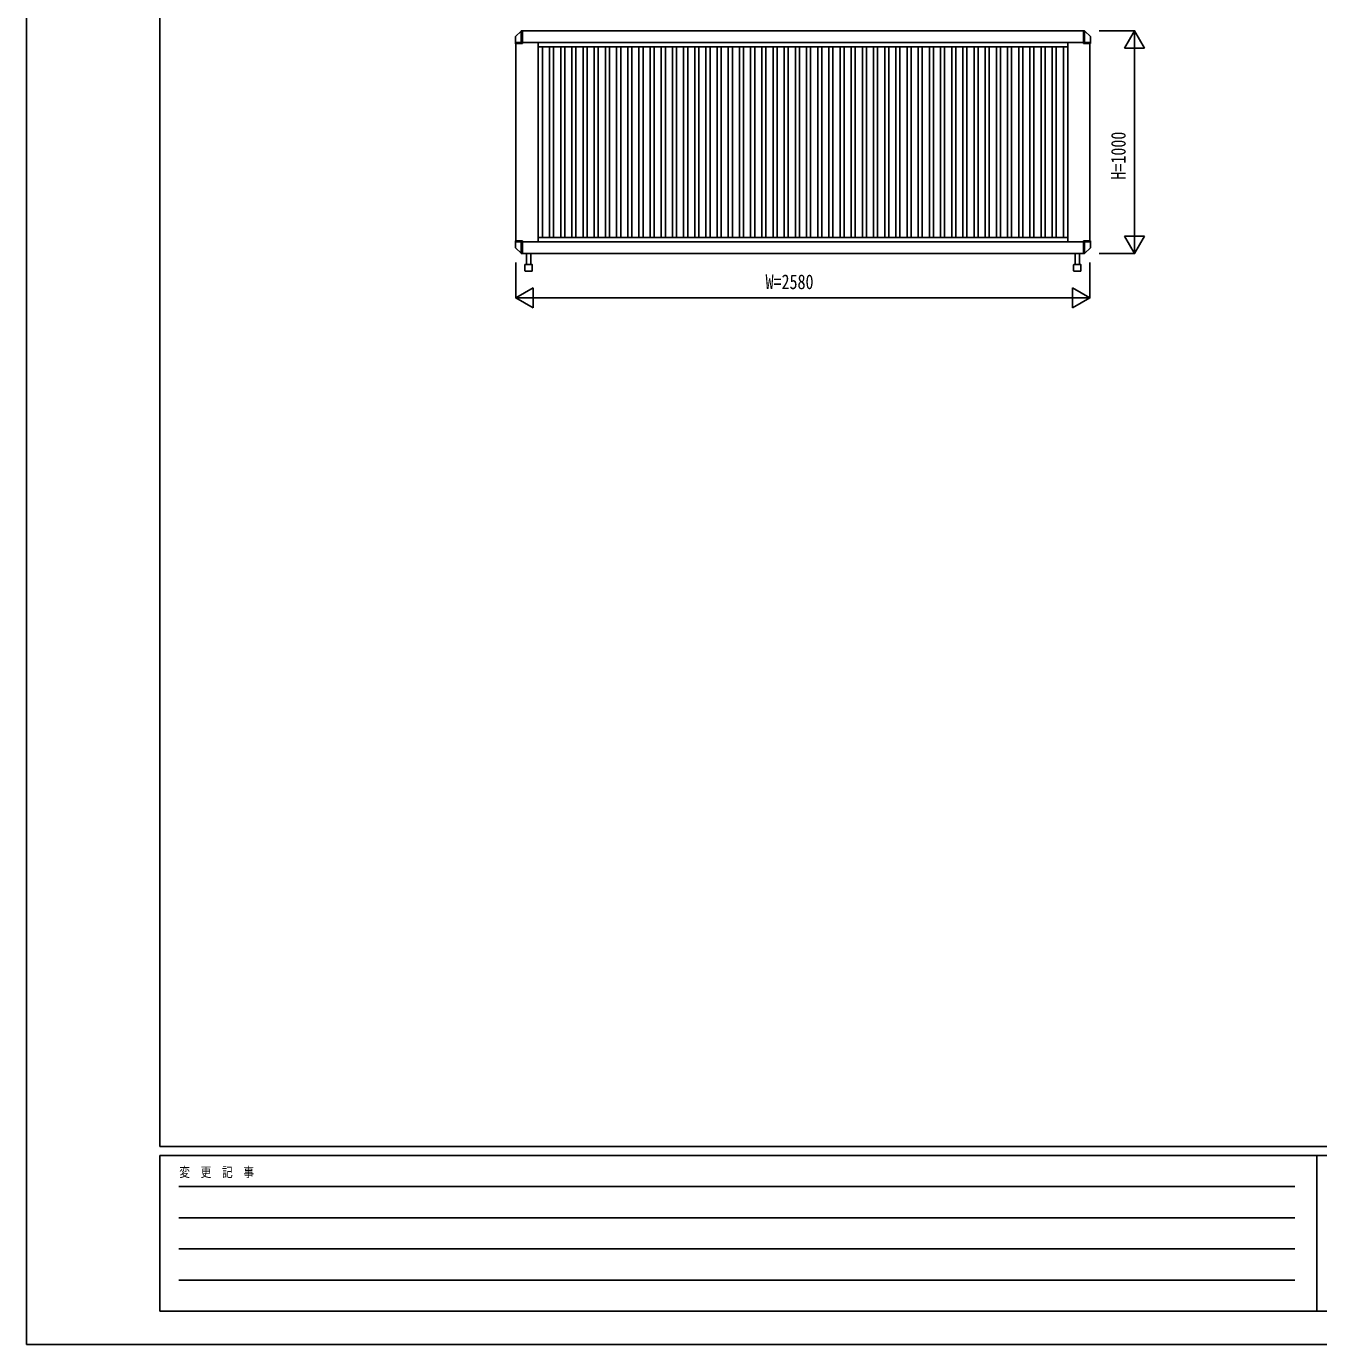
# Model space of a CAD drawing. Units: millimetres, scale not verified. Extents: x -8410 to 8410, y -5940 to 5940.
# Drawn here: x -8410 to -2602, y -5940 to -16 of the extents above; entities that cross this region are included whole.
import ezdxf
from ezdxf.enums import TextEntityAlignment as Align

# ---------------------------------------------------------------- set-up
doc = ezdxf.new("R2010")
doc.units = ezdxf.units.MM
doc.header["$LTSCALE"] = 30
for name, color, linetype in [('0-2_YKK_A1', 4, 'Continuous'), ('0-3_YKK_D', 6, 'Continuous'), ('0-4_YKK_ZWAK', 7, 'Continuous')]:
    doc.layers.add(name, color=color, linetype=linetype)
doc.styles.add('ＭＳ ゴシック', font='')
doc.styles.get('ＭＳ ゴシック').set_extended_font_data('MS Gothic')

msp = doc.modelspace()

# ---------------------------------------------------------------- linework, layer by layer
at = {"layer": '0-2_YKK_A1'}
for p, q in [((-6186.66, -36.86), (-6211.74, -61.69)), ((-6186.64, -36.87), (-6186.64, -36.89)), ((-6185.68, -36.16), (-6185.68, -72.71)), ((-6180.96, -35.91), (-6185.01, -36.12)), ((-6185.01, -36.16), (-6185.01, -36.14)), ((-6180.96, -41.84), (-6180.96, -35.91)), ((-3658.96, -36.21), (-6180.96, -36.21)), ((-6180.96, -41.84), (-6180.96, -46.54)), ((-6180.96, -72.71), (-6180.96, -46.54)), ((-3658.96, -35.91), (-3654.91, -36.12)), ((-3658.96, -41.84), (-3658.96, -35.91)), ((-3658.96, -41.84), (-3658.96, -46.54)), ((-3658.96, -72.71), (-3658.96, -46.54)), ((-3654.91, -36.16), (-3654.91, -36.14)), ((-3654.24, -36.16), (-3654.24, -72.71)), ((-3653.28, -36.87), (-3653.28, -36.89)), ((-3653.26, -36.86), (-3628.18, -61.69)), ((-6212.46, -70.48), (-6212.46, -63.45)), ((-6212.46, -80.63), (-6212.46, -70.48)), ((-6212.46, -88.21), (-6212.46, -80.63)), ((-6212.46, -92.21), (-6212.46, -88.21)), ((-6212.46, -88.21), (-6186.05, -88.21)), ((-6210.6, -93.21), (-6211.46, -93.21)), ((-6180.96, -93.21), (-6210.6, -93.21)), ((-6209.96, -93.21), (-6209.96, -979.21)), ((-6185.87, -88.21), (-6186.05, -88.21)), ((-6185.87, -88.21), (-6180.96, -88.21)), ((-6180.96, -88.21), (-6180.96, -72.71)), ((-3658.96, -88.21), (-6180.96, -88.21)), ((-6180.96, -92.21), (-6180.96, -88.21)), ((-6180.96, -92.21), (-6180.96, -93.21)), ((-6109.96, -88.21), (-6109.96, -985.21)), ((-6109.96, -108.21), (-3729.96, -108.21)), ((-6090.56, -108.21), (-6090.56, -964.21)), ((-6058.56, -108.21), (-6058.56, -964.21)), ((-6040.36, -108.21), (-6040.36, -964.21)), ((-6008.36, -108.21), (-6008.36, -964.21)), ((-5990.16, -108.21), (-5990.16, -964.21)), ((-5958.16, -108.21), (-5958.16, -964.21)), ((-5939.96, -108.21), (-5939.96, -964.21)), ((-5907.96, -108.21), (-5907.96, -964.21)), ((-5889.76, -108.21), (-5889.76, -964.21)), ((-5857.76, -108.21), (-5857.76, -964.21)), ((-5839.56, -108.21), (-5839.56, -964.21)), ((-5807.56, -108.21), (-5807.56, -964.21)), ((-5789.36, -108.21), (-5789.36, -964.21)), ((-5757.36, -108.21), (-5757.36, -964.21)), ((-5739.16, -108.21), (-5739.16, -964.21)), ((-5707.16, -108.21), (-5707.16, -964.21)), ((-5688.96, -108.21), (-5688.96, -964.21)), ((-5656.96, -108.21), (-5656.96, -964.21)), ((-5638.76, -108.21), (-5638.76, -964.21)), ((-5606.76, -108.21), (-5606.76, -964.21)), ((-5588.56, -108.21), (-5588.56, -964.21)), ((-5556.56, -108.21), (-5556.56, -964.21)), ((-5538.36, -108.21), (-5538.36, -964.21)), ((-5506.36, -108.21), (-5506.36, -964.21)), ((-5488.16, -108.21), (-5488.16, -964.21)), ((-5456.16, -108.21), (-5456.16, -964.21)), ((-5437.96, -108.21), (-5437.96, -964.21)), ((-5405.96, -108.21), (-5405.96, -964.21)), ((-5387.76, -108.21), (-5387.76, -964.21)), ((-5355.76, -108.21), (-5355.76, -964.21)), ((-5337.56, -108.21), (-5337.56, -964.21)), ((-5305.56, -108.21), (-5305.56, -964.21)), ((-5287.36, -108.21), (-5287.36, -964.21)), ((-5255.36, -108.21), (-5255.36, -964.21)), ((-5237.16, -108.21), (-5237.16, -964.21)), ((-5205.16, -108.21), (-5205.16, -964.21)), ((-5186.96, -108.21), (-5186.96, -964.21)), ((-5154.96, -108.21), (-5154.96, -964.21)), ((-5136.76, -108.21), (-5136.76, -964.21)), ((-5104.76, -108.21), (-5104.76, -964.21)), ((-5086.56, -108.21), (-5086.56, -964.21)), ((-5054.56, -108.21), (-5054.56, -964.21)), ((-5036.36, -108.21), (-5036.36, -964.21)), ((-5004.36, -108.21), (-5004.36, -964.21)), ((-4986.16, -108.21), (-4986.16, -964.21)), ((-4954.16, -108.21), (-4954.16, -964.21)), ((-4935.96, -108.21), (-4935.96, -964.21)), ((-4903.96, -108.21), (-4903.96, -964.21)), ((-4885.76, -108.21), (-4885.76, -964.21)), ((-4853.76, -108.21), (-4853.76, -964.21)), ((-4835.56, -108.21), (-4835.56, -964.21)), ((-4803.56, -108.21), (-4803.56, -964.21)), ((-4785.36, -108.21), (-4785.36, -964.21)), ((-4753.36, -108.21), (-4753.36, -964.21)), ((-4735.16, -108.21), (-4735.16, -964.21)), ((-4703.16, -108.21), (-4703.16, -964.21)), ((-4684.96, -108.21), (-4684.96, -964.21)), ((-4652.96, -108.21), (-4652.96, -964.21)), ((-4634.76, -108.21), (-4634.76, -964.21)), ((-4602.76, -108.21), (-4602.76, -964.21)), ((-4584.56, -108.21), (-4584.56, -964.21)), ((-4552.56, -108.21), (-4552.56, -964.21)), ((-4534.36, -108.21), (-4534.36, -964.21)), ((-4502.36, -108.21), (-4502.36, -964.21)), ((-4484.16, -108.21), (-4484.16, -964.21)), ((-4452.16, -108.21), (-4452.16, -964.21)), ((-4433.96, -108.21), (-4433.96, -964.21)), ((-4401.96, -108.21), (-4401.96, -964.21)), ((-4383.76, -108.21), (-4383.76, -964.21)), ((-4351.76, -108.21), (-4351.76, -964.21)), ((-4333.56, -108.21), (-4333.56, -964.21)), ((-4301.56, -108.21), (-4301.56, -964.21)), ((-4283.36, -108.21), (-4283.36, -964.21)), ((-4251.36, -108.21), (-4251.36, -964.21)), ((-4233.16, -108.21), (-4233.16, -964.21)), ((-4201.16, -108.21), (-4201.16, -964.21)), ((-4182.96, -108.21), (-4182.96, -964.21)), ((-4150.96, -108.21), (-4150.96, -964.21)), ((-4132.76, -108.21), (-4132.76, -964.21)), ((-4100.76, -108.21), (-4100.76, -964.21)), ((-4082.56, -108.21), (-4082.56, -964.21)), ((-4050.56, -108.21), (-4050.56, -964.21)), ((-4032.36, -108.21), (-4032.36, -964.21)), ((-4000.36, -108.21), (-4000.36, -964.21)), ((-3982.16, -108.21), (-3982.16, -964.21)), ((-3950.16, -108.21), (-3950.16, -964.21)), ((-3931.96, -108.21), (-3931.96, -964.21)), ((-3899.96, -108.21), (-3899.96, -964.21)), ((-3881.76, -108.21), (-3881.76, -964.21)), ((-3849.76, -108.21), (-3849.76, -964.21)), ((-3831.56, -108.21), (-3831.56, -964.21)), ((-3799.56, -108.21), (-3799.56, -964.21)), ((-3781.36, -108.21), (-3781.36, -964.21)), ((-3749.36, -108.21), (-3749.36, -964.21)), ((-3729.96, -88.21), (-3729.96, -984.21)), ((-3658.96, -88.21), (-3658.96, -72.71)), ((-3658.96, -92.21), (-3658.96, -88.21)), ((-3654.05, -88.21), (-3658.96, -88.21)), ((-3658.96, -92.21), (-3658.96, -93.21)), ((-3658.96, -93.21), (-3629.32, -93.21)), ((-3654.05, -88.21), (-3653.87, -88.21)), ((-3627.46, -88.21), (-3653.87, -88.21)), ((-3629.96, -93.21), (-3629.96, -979.21)), ((-3629.32, -93.21), (-3628.46, -93.21)), ((-3627.46, -70.48), (-3627.46, -63.45)), ((-3627.46, -80.63), (-3627.46, -70.48)), ((-3627.46, -88.21), (-3627.46, -80.63)), ((-3627.46, -92.21), (-3627.46, -88.21)), ((-6212.46, -980.21), (-6212.46, -984.21)), ((-6212.46, -984.21), (-6212.46, -991.79)), ((-6212.46, -984.21), (-6186.05, -984.21)), ((-6212.46, -991.79), (-6212.46, -1001.93)), ((-6212.46, -1001.93), (-6212.46, -1008.97)), ((-6210.6, -979.21), (-6211.46, -979.21)), ((-6180.96, -979.21), (-6210.6, -979.21)), ((-6185.87, -984.21), (-6186.05, -984.21)), ((-6185.87, -984.21), (-6180.96, -984.21)), ((-6185.68, -1036.26), (-6185.68, -999.7)), ((-6180.96, -980.21), (-6180.96, -979.21)), ((-6180.96, -980.21), (-6180.96, -984.21)), ((-3658.96, -984.21), (-6180.96, -984.21)), ((-6180.96, -984.21), (-6180.96, -999.7)), ((-6180.96, -999.7), (-6180.96, -1025.87)), ((-6109.96, -964.21), (-3729.96, -964.21)), ((-3658.96, -979.21), (-3629.32, -979.21)), ((-3658.96, -980.21), (-3658.96, -979.21)), ((-3658.96, -980.21), (-3658.96, -984.21)), ((-3658.96, -984.21), (-3658.96, -999.7)), ((-3654.05, -984.21), (-3658.96, -984.21)), ((-3658.96, -999.7), (-3658.96, -1025.87)), ((-3654.24, -1036.26), (-3654.24, -999.7)), ((-3654.05, -984.21), (-3653.87, -984.21)), ((-3627.46, -984.21), (-3653.87, -984.21)), ((-3629.32, -979.21), (-3628.46, -979.21)), ((-3627.46, -980.21), (-3627.46, -984.21)), ((-3627.46, -984.21), (-3627.46, -991.79)), ((-3627.46, -991.79), (-3627.46, -1001.93)), ((-3627.46, -1001.93), (-3627.46, -1008.97)), ((-6186.66, -1035.55), (-6211.74, -1010.73)), ((-6186.64, -1035.55), (-6186.64, -1035.53)), ((-6185.01, -1036.26), (-6185.01, -1036.28)), ((-6180.96, -1036.51), (-6185.01, -1036.3)), ((-6180.96, -1030.58), (-6180.96, -1025.87)), ((-6180.96, -1030.58), (-6180.96, -1036.51)), ((-3658.96, -1036.21), (-6180.96, -1036.21)), ((-6162.46, -1036.21), (-6162.46, -1086.21)), ((-6143.46, -1086.21), (-6143.46, -1036.21)), ((-3696.46, -1086.21), (-3696.46, -1036.21)), ((-3677.46, -1036.21), (-3677.46, -1086.21)), ((-3658.96, -1030.58), (-3658.96, -1025.87)), ((-3658.96, -1030.58), (-3658.96, -1036.51)), ((-3658.96, -1036.51), (-3654.91, -1036.3)), ((-3654.91, -1036.26), (-3654.91, -1036.28)), ((-3653.28, -1035.55), (-3653.28, -1035.53)), ((-3653.26, -1035.55), (-3628.18, -1010.73)), ((-6169.51, -1087.21), (-6169.51, -1112.21)), ((-6137.41, -1086.21), (-6168.51, -1086.21)), ((-6165.51, -1116.21), (-6140.41, -1116.21)), ((-6136.41, -1087.21), (-6136.41, -1112.21)), ((-3703.51, -1087.21), (-3703.51, -1112.21)), ((-3702.51, -1086.21), (-3671.41, -1086.21)), ((-3674.41, -1116.21), (-3699.51, -1116.21)), ((-3670.41, -1087.21), (-3670.41, -1112.21))]:
    msp.add_line(p, q, dxfattribs=at)
for points in [[(-6185.68, -72.81), (-6185.69, -73.57), (-6185.73, -77.15), (-6185.77, -80.69), (-6185.8, -82.99), (-6185.83, -85.24), (-6185.86, -87.59), (-6185.87, -88.21)], [(-3654.24, -72.81), (-3654.23, -73.57), (-3654.19, -77.15), (-3654.15, -80.69), (-3654.12, -82.99), (-3654.09, -85.24), (-3654.06, -87.59), (-3654.05, -88.21)], [(-6185.68, -999.61), (-6185.69, -998.85), (-6185.73, -995.27), (-6185.77, -991.73), (-6185.8, -989.43), (-6185.83, -987.18), (-6185.86, -984.83), (-6185.87, -984.21)], [(-3654.24, -999.61), (-3654.23, -998.85), (-3654.19, -995.27), (-3654.15, -991.73), (-3654.12, -989.43), (-3654.09, -987.18), (-3654.06, -984.83), (-3654.05, -984.21)]]:
    msp.add_lwpolyline(points, dxfattribs=at)
for centre, radius, start, end in [((-6184.88, -38.62), 2.5, 93.12962, 135.58389), ((-3655.04, -38.62), 2.5, 44.41611, 86.87038), ((-6209.96, -63.45), 2.5, 135.33594, 180), ((-6211.46, -92.21), 1, 180, 270), ((-3628.46, -92.21), 1, 270, 0), ((-3629.96, -63.45), 2.5, 0, 44.66406), ((-6211.46, -980.21), 1, 90, 180), ((-3628.46, -980.21), 1, 0, 90), ((-6209.96, -1008.97), 2.5, 180, 224.66406), ((-6184.88, -1033.8), 2.5, 224.41611, 266.87038), ((-3655.04, -1033.8), 2.5, 273.12962, 315.58389), ((-3629.96, -1008.97), 2.5, 315.33594, 0), ((-6168.51, -1087.21), 1, 90, 180), ((-6165.51, -1112.21), 4, 180, 270), ((-6140.41, -1112.21), 4, 270, 0), ((-6137.41, -1087.21), 1, 0, 90), ((-3702.51, -1087.21), 1, 90, 180), ((-3699.51, -1112.21), 4, 180, 270), ((-3674.41, -1112.21), 4, 270, 0), ((-3671.41, -1087.21), 1, 0, 90)]:
    msp.add_arc(centre, radius, start, end, dxfattribs=at)
at = {"layer": '0-3_YKK_D'}
for p, q in [((-3588.96, -36.21), (-3428.96, -36.21)), ((-3429.96, -36.21), (-3474.96, -114.15)), ((-3429.96, -36.21), (-3384.96, -114.15)), ((-3429.96, -36.21), (-3429.96, -192.09)), ((-3474.96, -114.15), (-3384.96, -114.15)), ((-3429.96, -126.21), (-3429.96, -946.21)), ((-3429.96, -1036.21), (-3429.96, -880.32)), ((-3429.96, -1036.21), (-3474.96, -958.27)), ((-3384.96, -958.27), (-3474.96, -958.27)), ((-3429.96, -1036.21), (-3384.96, -958.27)), ((-3588.96, -1036.21), (-3428.96, -1036.21)), ((-6209.96, -1077.21), (-6209.96, -1237.21)), ((-3629.96, -1077.21), (-3629.96, -1237.21)), ((-6209.96, -1236.21), (-6132.02, -1191.21)), ((-6209.96, -1236.21), (-6132.02, -1281.21)), ((-6209.96, -1236.21), (-6054.08, -1236.21)), ((-6132.02, -1281.21), (-6132.02, -1191.21)), ((-6119.96, -1236.21), (-3719.96, -1236.21)), ((-3629.96, -1236.21), (-3785.84, -1236.21)), ((-3629.96, -1236.21), (-3707.9, -1191.21)), ((-3707.9, -1191.21), (-3707.9, -1281.21)), ((-3629.96, -1236.21), (-3707.9, -1281.21))]:
    msp.add_line(p, q, dxfattribs=at)
at = {"layer": '0-4_YKK_ZWAK'}
for p, q in [((-7809.96, -5050), (-7809.96, 5550)), ((7790.04, -5050), (-7809.96, -5050)), ((-2609.96, -5090), (-7809.96, -5090)), ((-7809.96, -5790), (-7809.96, -5090)), ((-2609.96, -5090), (-2609.96, -5790)), ((-9.96, -5090), (-2609.96, -5090)), ((-7724.96, -5230), (-2709.96, -5230)), ((-7724.96, -5370), (-2709.96, -5370)), ((-7724.96, -5510), (-2709.96, -5510)), ((-7724.96, -5650), (-2709.96, -5650)), ((-7809.96, -5790), (-2609.96, -5790)), ((-2609.96, -5790), (-9.96, -5790))]:
    msp.add_line(p, q, dxfattribs=at)
msp.add_lwpolyline([(-8410, -5940), (8410, -5940), (8410, 5940), (-8410, 5940)], close=True, dxfattribs=at)

# ---------------------------------------------------------------- texts
at = {"layer": '0-3_YKK_D', "style": 'ＭＳ ゴシック', "width": 0.8}
msp.add_text('H=1000', height=65.98, rotation=90, dxfattribs=at).set_placement((-3449.96, -704.21), align=Align.BOTTOM_LEFT)
msp.add_text('W=2580', height=65.98, dxfattribs=at).set_placement((-5087.96, -1216.21), align=Align.BOTTOM_LEFT)
at = {"layer": '0-4_YKK_ZWAK', "style": 'ＭＳ ゴシック', "width": 0.8}
msp.add_text('変  更  記  事', height=43.99, dxfattribs=at).set_placement((-7722.62, -5200), align=Align.BOTTOM_LEFT)

doc.saveas('drawing.dxf')
